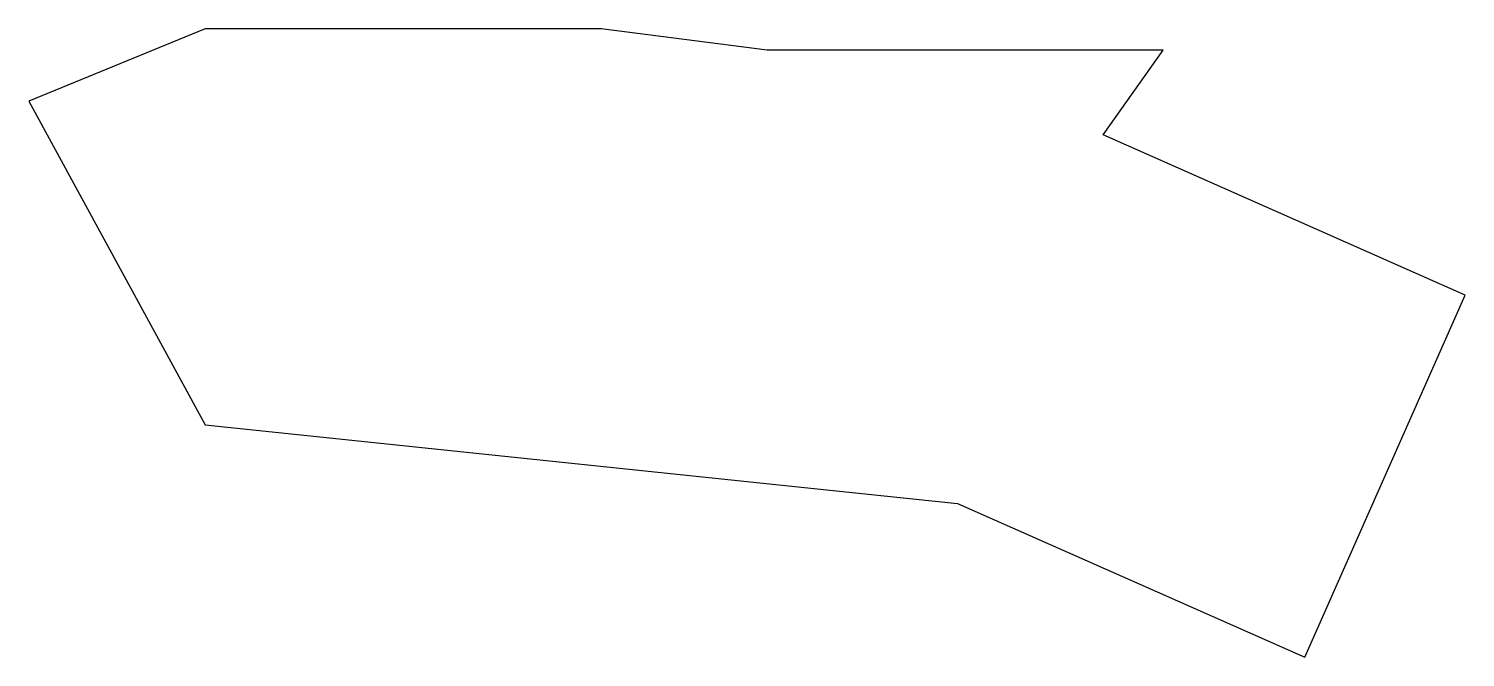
# Model space of a CAD drawing. Header units: millimetres. Extents: x 43.8 to 110.9, y -35.2 to -5.9.
import ezdxf

# ---------------------------------------------------------------- set-up
doc = ezdxf.new("R2010")
doc.units = ezdxf.units.MM

msp = doc.modelspace()

# ---------------------------------------------------------------- linework, layer by layer
for p, q in [((52, -5.869), (43.75, -9.25)), ((70.5, -5.869), (52, -5.869)), ((78.25, -6.869), (70.5, -5.869)), ((96.75, -6.869), (78.25, -6.869)), ((93.951, -10.828), (96.75, -6.869)), ((43.75, -9.25), (52, -24.369)), ((110.867, -18.317), (93.951, -10.828)), ((103.378, -35.234), (110.867, -18.317)), ((52, -24.369), (87.138, -28.044)), ((87.138, -28.044), (103.378, -35.234))]:
    msp.add_line(p, q)

doc.saveas('drawing.dxf')
